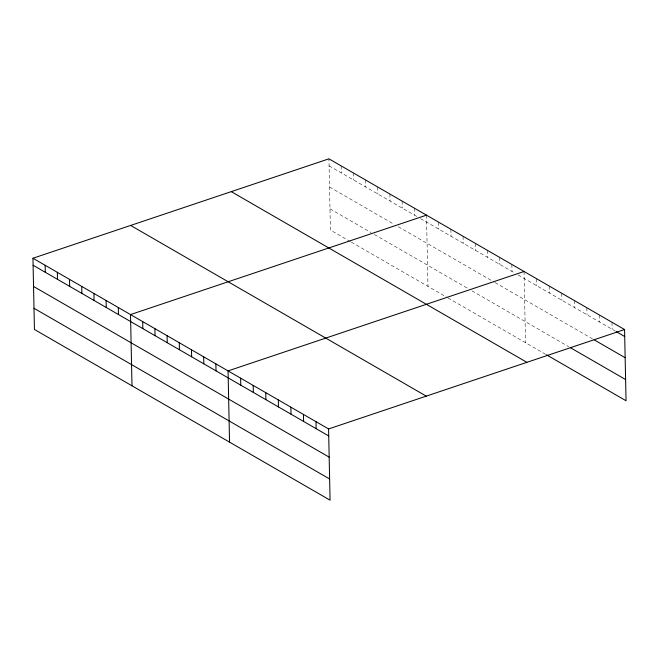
<?xml version="1.0" encoding="UTF-8"?>
<svg xmlns="http://www.w3.org/2000/svg" width="659" height="659" viewBox="0 0 659 659"><rect width="100%" height="100%" fill="white"/><g stroke="black" fill="none" stroke-linecap="round" stroke-linejoin="round"><path stroke-width="0.49" stroke-dasharray="3.29 2.47" d="M329.08 165.829L417.056 216.622M420.541 218.631L514.613 272.95M518.098 274.968L615.49 331.205M329.525 187.024L393.983 224.241M398.333 226.754L494.151 282.077M495.024 282.579L592.482 338.858M329.986 208.862L370.918 232.495M374.403 234.513L468.475 288.831M471.959 290.841L568.651 346.667M350.456 241.622L330.423 230.057L328.932 158.827M351.329 242.125L447.148 297.448M448.013 297.95L545.644 354.328M611.997 322.267L612.137 329.269M599.426 315.018L599.575 322.012M586.864 307.761L587.012 314.763M574.302 300.504L574.45 307.506M561.74 293.255L561.888 300.249M549.178 285.998L549.318 292.991M536.607 278.741L536.755 285.742M524.045 271.492L525.536 342.713M511.854 264.448L512.002 271.442M499.654 257.405L499.802 264.399M487.462 250.362L487.611 257.364M475.271 243.319L475.411 250.321M463.071 236.284L463.219 243.278M450.88 229.241L451.028 236.235M438.688 222.198L438.828 229.2M426.488 215.155L427.979 286.385M414.297 208.12L414.445 215.114M402.097 201.077L402.245 208.071M389.906 194.034L390.054 201.028M377.714 186.991L377.862 193.993M365.514 179.948L365.663 186.95M353.323 172.913L353.471 179.907M341.131 165.87L341.271 172.864"/><path stroke-width="0.99" d="M32.95 258.246L328.577 428.943L330.068 500.173L34.441 329.475L32.95 258.246L328.932 158.827L624.559 329.525L626.05 400.754L546.476 354.806M426.488 215.155L130.507 314.574L131.998 385.803M524.045 271.492L228.063 370.91L229.554 442.131M328.577 428.943L624.559 329.525M616.33 331.683L624.707 336.527M594.154 339.822L625.152 357.722M570.323 347.639L625.605 379.559M231.26 191.637L526.887 362.335M130.622 225.436L426.249 396.133M33.098 265.248L328.717 435.945M33.543 286.443L329.162 457.14M33.996 308.28L329.624 478.978M316.007 421.686L316.155 428.688M303.445 414.437L303.593 421.43M290.883 407.18L291.031 414.182M278.32 399.922L278.46 406.924M265.75 392.673L265.898 399.667M253.188 385.416L253.336 392.418M240.626 378.159L240.774 385.161M215.864 363.867L216.012 370.86M203.672 356.824L203.82 363.826M191.481 349.781L191.629 356.783M179.281 342.746L179.429 349.74M167.089 335.703L167.238 342.696M154.898 328.66L155.038 335.653M142.698 321.617L142.846 328.619M118.315 307.539L118.455 314.532M106.115 300.496L106.264 307.489M93.924 293.453L94.072 300.455M81.724 286.41L81.873 293.412M69.533 279.367L69.681 286.368M57.341 272.332L57.49 279.325M45.141 265.289L45.29 272.282"/></g></svg>
